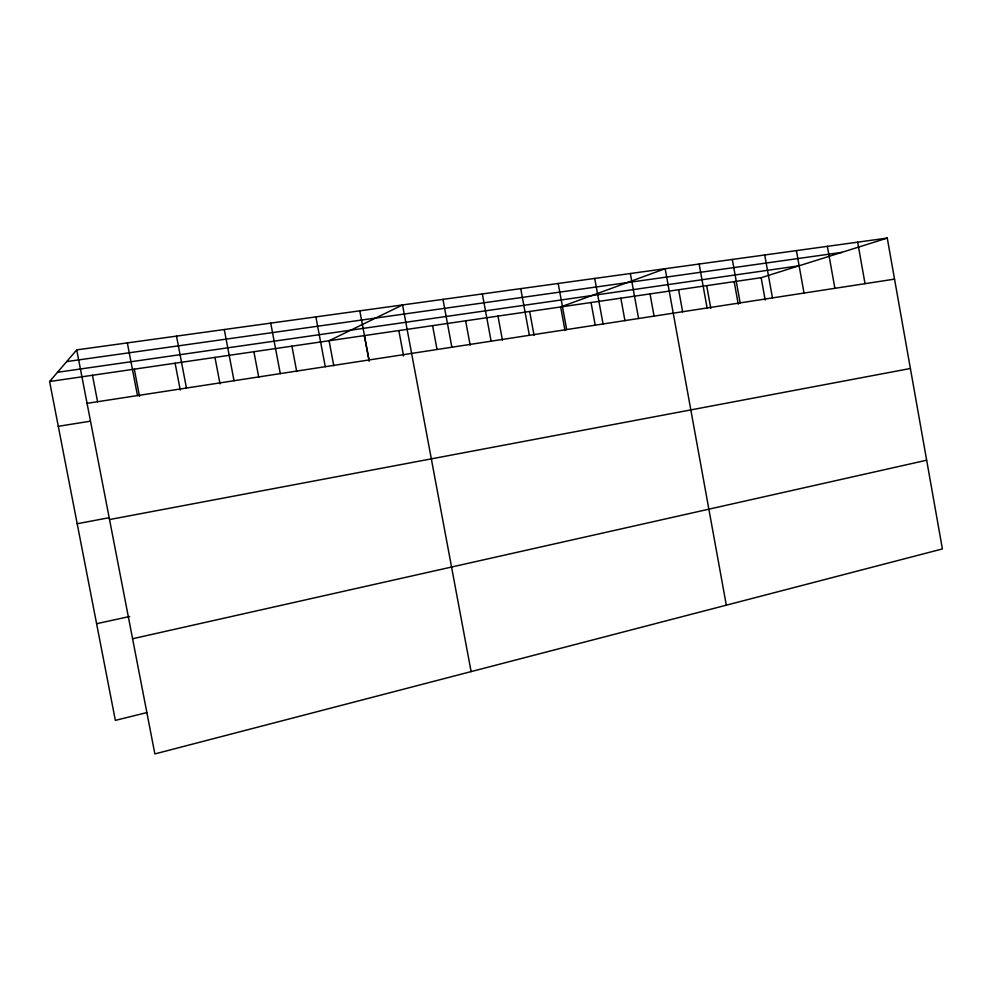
<?xml version="1.0" encoding="UTF-8"?>
<svg xmlns="http://www.w3.org/2000/svg" width="992" height="992" viewBox="0 0 992 992"><rect width="100%" height="100%" fill="white"/><g stroke="black" fill="none" stroke-linecap="round" stroke-linejoin="round"><path stroke-width="1.49" d="M146.704 712.616L115.357 720.378L49.6 381.523L76.719 349.878L887.257 238.08L942.4 548.936L154.864 753.92L76.719 349.878M49.6 381.523L761.149 277.698L887.257 238.08M132.593 638.749L926.664 460.214M96.596 623.708L129.667 616.491M109.542 519.56L910.396 368.491M77.202 523.726L109.008 517.737M58.292 426.312L90.334 421.203M87.06 403.335L894.548 279.136M57.524 372.285L799.019 265.806M66.675 361.596L841.712 252.39M92.467 375.274L97.588 401.81M176.514 336.114L186.446 388.046M175.113 363.221L180.246 390.017M134.292 369.173L139.5 396.304M127.336 342.897L137.479 395.585M291.921 346.171L296.707 371.492M270.717 323.119L280.29 373.612M253.89 351.714L258.763 377.332M224.279 329.53L234.038 380.73M214.966 357.405L220.026 383.892M359.811 310.831L369.036 359.972M364.337 335.606L369.16 361.286M333.796 365.788L329.071 340.752L402.554 304.941L471.113 671.609M315.878 316.894L325.277 366.693M465.632 320.825L470.146 345.129M442.965 299.361L451.881 347.225M432.586 325.649L437.001 349.296M398.834 330.572L403.583 355.979M565.006 330.522L560.666 306.95L665.161 268.72L726.318 605.182M529.654 311.476L534.043 335.284M520.738 288.635L529.356 335.308M497.972 316.101L502.436 340.157M482.348 293.93L491.114 341.186M630.366 273.519L638.575 318.506M620.843 298.17L624.948 320.689M594.716 278.43L603.062 323.975M591.058 302.523L595.225 325.264M558.186 283.476L566.668 329.567M734.179 281.641L738.246 304.184M706.676 285.646L710.793 308.425M699.137 264.033L707.098 307.966M678.627 289.738L682.632 311.823M650.02 293.917L654.088 316.212M796.415 250.616L804.016 293.062M764.733 254.981L772.458 297.922M761.149 277.698L765.179 300.043M732.319 259.458L740.156 302.882M857.658 242.16L865.036 283.675M827.378 246.338L834.88 288.312"/></g></svg>
